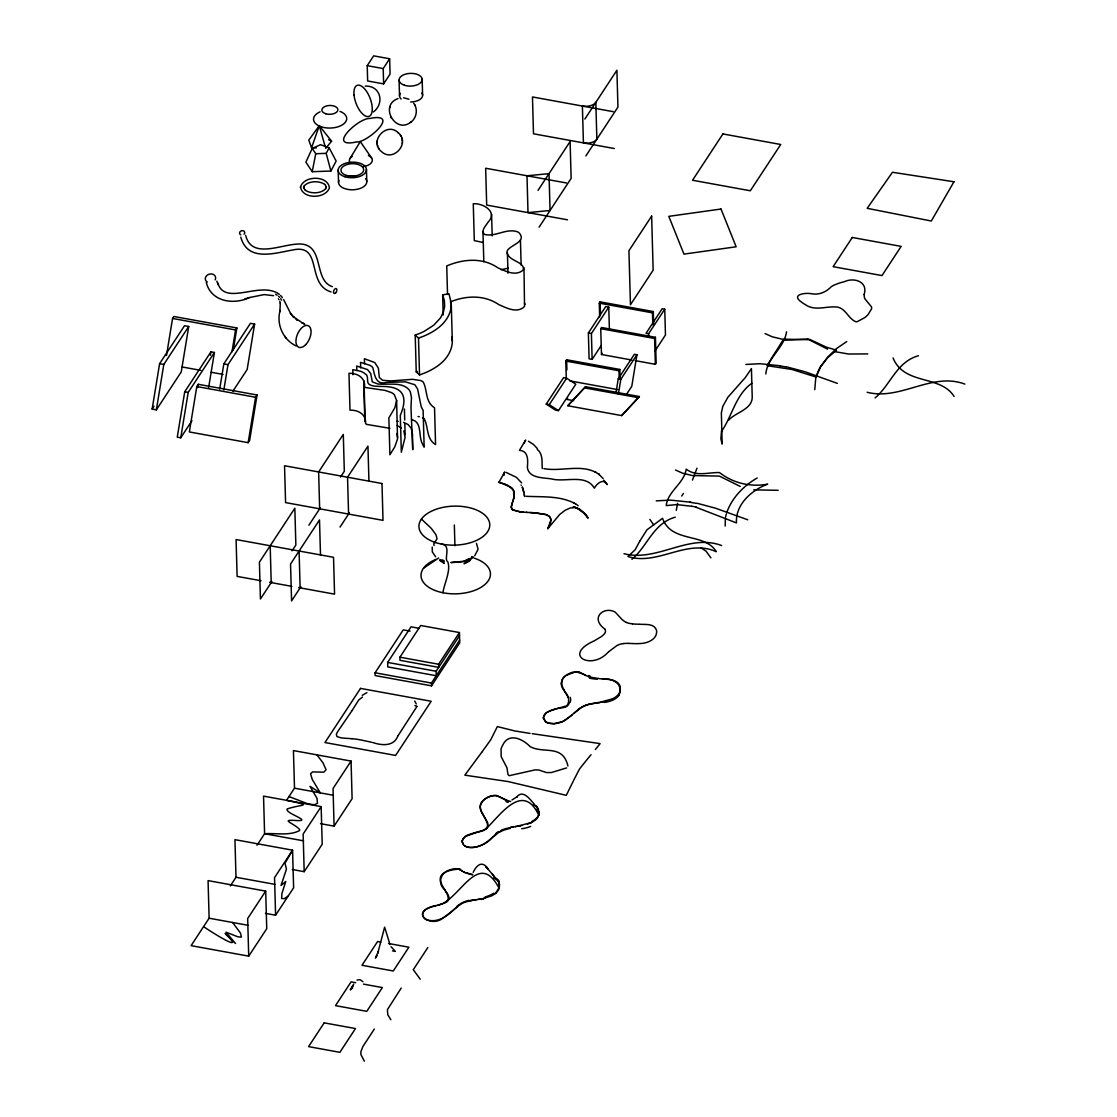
<?xml version="1.0" encoding="UTF-8"?>
<svg xmlns="http://www.w3.org/2000/svg" width="1117" height="1117" viewBox="0 0 1117 1117"><rect width="100%" height="100%" fill="white"/><g stroke="black" fill="none" stroke-linecap="round" stroke-linejoin="round"><path stroke-width="1.5" d="M398.308 132.825C386.65 121.055 368.149 141.705 381.805 151.87C393.589 162.482 410.819 142.529 397.959 132.532M370.984 118.22C400.696 112.747 366.767 143.144 356.379 141.971C325.647 148.743 358.655 117.397 370.076 118.472M451.254 303.349C451.701 312.69 446.325 321.305 439.288 327.044A63.627 35.032 -1.6 0 1 423.483 336.245L418.512 338.102L415.217 335.058A58.224 32.044 -1.6 0 0 424.041 331.414L433.689 325.256L440.461 317.94L443.281 312.509L444.65 306.463L444.384 300.655L442.639 294.832L449.006 293.883L451.254 303.349L452.301 340.992M296.075 345.949C283.523 339.889 276.499 325.159 279.822 311.573M676.26 510.399L677.628 503.348M765.829 373.972C767.197 357.733 784.218 347.973 786.536 331.819M497.484 880.182L499.355 883.742L499.271 887.959A14.353 7.149 -12.8 0 1 499.425 888.504M377.155 141.775L377.211 140.924M402.302 143.269L402.357 142.417M396.619 400.5L394.86 407.733L388.87 417.912L389.903 454.759L394.818 446.828L397.54 438.911L396.619 400.5L394.343 394.706A16.057 8.838 -1.6 0 0 391.341 392.528L384.807 390.35L365.72 387.571A5.39 2.974 -1.6 0 1 364.561 386.691C365.329 377.937 357.831 373.078 348.965 373.301L349.998 410.148C358.85 409.925 366.362 414.784 365.58 423.538A5.39 2.974 -1.6 0 0 366.753 424.418L389.917 428.314M300.445 187.377C303.335 175.369 327.895 174.978 329.417 187.838C325.564 199.105 302.093 199.426 300.515 186.721M725.366 518.134L725.184 526.037M483.186 242.515L474.292 240.602L473.273 203.755C483.172 203.057 498.14 211.839 488.129 222.115C486.188 225.411 480.38 230.73 484.429 234.402C494.957 237.209 505.275 228.706 515.984 231.359A8.587 4.719 -1.6 0 1 518.749 232.504C528.509 242.459 507.16 245.307 506.895 252.274C508.556 261.28 523.691 261.238 523.496 269.267A11.463 6.311 -1.6 0 1 522.1 270.9C514.602 276.206 505.163 270.914 497.861 267.829C482.628 257.217 463.136 258.962 446.73 265.944L447.526 294.427M523.985 267.591L524.529 306.114A11.463 6.311 -1.6 0 1 523.133 307.747C515.635 313.039 506.196 307.761 498.894 304.662C484.471 294.762 466.082 295.377 450.346 301.925M499.327 886.647L499.508 884.413M279.934 310.791L280.283 303.07M279.781 311.922L279.976 310.456M432.209 547.121L432.335 551.952L435.658 556.825M152.149 409.073L159.605 363.667L184.514 325.731L188.717 326.499L181.261 371.905L156.352 409.841L152.149 409.073L153.992 406.267M156.352 409.841L163.808 364.435L188.717 326.499M166.489 355.457L172.563 318.457L173.861 316.488L236.874 327.965L233.285 349.83M208.6 387.794L214.408 352.483L210.931 351.855L184.724 391.76L177.268 437.166L180.745 437.794L191.97 420.69M180.745 437.794L188.201 392.402L214.408 352.483M196.801 386.538L189.345 431.944L248.156 442.667L249.622 440.419L257.078 395.013L198.281 384.29L196.801 386.538L255.598 397.261L257.078 395.013M197.737 387.655L198.281 384.29M210.373 355.22L210.931 351.855M219.686 389.093L223.833 363.863L250.445 323.33L254.606 324.098L247.164 369.49L232.895 391.215M223.861 389.847L227.994 364.631L254.606 324.098M231.987 351.813L235.575 329.948L236.874 327.965M248.156 442.667L255.598 397.261M616.081 392.123L618.246 378.845L634.358 354.298L636.941 354.759L631.789 386.287L626.106 394.957M618.371 394.245L620.815 379.319L636.941 354.759M513.82 497.945L513.569 490.293L508.012 485.49M560.217 707.829C568.93 708.792 571.569 698.837 564.965 691.758M514.015 497.037L514.197 492.388L512.982 489.274A16.252 8.95 -1.6 0 0 511.279 487.487L501.854 483.186A60.765 33.454 -1.6 0 0 498.95 482.362L504.702 471.96L503.418 474.809A54.412 29.95 -1.6 0 1 504.284 475.074M312.215 171.711L315.748 153.727L312.229 148.379L320.495 144.707L329.124 147.779L336.147 161.057L330.897 171.041L312.215 171.711L305.904 162.147L312.229 148.379M721.582 430.157L720.884 438.897L722.154 444.091L721.359 412.885L722.839 406.267L727.935 397.191L745.332 377.532L751.434 368.596L752.202 396.27C752.998 409.408 735.684 412.117 728.438 420.327M725.645 516.836L726.19 514.253M513.946 497.428L513.052 500.667M696.966 468.232L692.442 480.073M398.029 98.603C378.984 105.124 395.236 134.403 410.777 122.214M442.918 592.736C444.343 583.06 450.961 570.982 447.861 561.949C443.212 559.184 452.106 545.236 441.313 544.021M513.722 498.364L512.843 501.324M511.74 504.689L511.335 506.825L512.117 503.446M539.036 815.201L539.19 811.961M511.74 504.647L512.549 502.161M499.243 887.554L495.362 893.53M531.161 822.601A15.652 8.056 -9.6 0 0 534.066 820.911C541.089 817.616 539.986 806.544 533.661 804.673M550.458 523.203L550.946 520.075M389.721 107.749L389.987 106.883M550.416 523.328L547.833 528.676L559.673 514.49L565.146 510.26L570.312 507.97L575.185 507.579L579.751 509.115L586.453 515.733A56.855 31.29 -1.6 0 1 587.961 517.925L586.02 514.993M513.01 500.807L512.619 501.966M726.622 512.982C731.761 497.973 743.601 485.797 757.172 477.978M512.144 503.39L512.424 502.552M316.265 147.975L311.573 147.765L319.28 125.69L331.581 141.175L325.661 148.393M472.7 556.727L469.587 560.776L464.058 563.708L468.177 561.614L470.648 558.919M375.424 958.163L378.44 951.209L377.783 953.15L384.625 927.152L390.015 944.563M573.691 780.266L579.611 768.817L588.603 757.605M573.3 781.09L566.291 795.332L508.123 781.565L464.826 775.156L481.65 752.411M524.348 442.918L525.632 440.07L519.461 450.36C528.704 450.849 527.936 460.846 527.364 467.437C528.788 478.411 543.267 477.587 551.533 478.914C564.909 482.628 586.02 473.51 594.342 488.199C596.506 483.661 603.948 477.685 607.187 484.596L603.766 480.142M376.485 956.236L376.834 955.552L375.898 957.381M352.679 987.986L350.347 989.774L353.712 984.133M352.483 986.493L352.944 985.613L352.316 986.8M330.897 171.041L326.192 153.35L329.124 147.779M304.131 186.036L303.698 187.963L305.178 190.141M325.787 188.522L326.22 186.595L324.754 184.431M547.833 528.676L550.932 519.95M352.12 710.482L358.725 699.968L362.508 697.05M351.883 710.887L338.339 730.63A56.646 31.192 -1.6 0 0 337.027 732.794A21.111 11.617 -1.6 0 0 336.385 734.414L336.985 736.564L340.797 737.779A40.086 22.061 -1.6 0 0 346.144 738.309L351.981 738.714M349.984 158.53L360.302 141.608L371.668 158.083M721.791 431.092C732.319 415.51 735.754 394.72 751.839 383.271M398.043 735.712L416.99 706.405M397.834 736.019C393.896 746.742 381.665 745.528 372.785 742.54M367.228 65.666L373.664 55.85L389.638 58.768L390.07 74.071L383.62 83.887L367.647 80.969L367.228 65.666L383.201 68.57L389.638 58.768M271.92 581.51L260.429 599.005L259.409 562.172L294.832 508.207L295.865 545.054L292.068 550.821M308.892 525.213L320.384 507.718M340.49 477.085L344.315 471.262L343.296 434.415L318.638 471.96L319.657 508.807M538.045 190.351L570.103 141.538L571.136 178.385L539.078 227.198M584.861 119.072L616.905 70.245L617.938 107.092L585.88 155.919M300.92 586.662L291.579 600.89L290.546 564.043L319.504 519.936L320.495 555.107M340.029 527.098L349.37 512.871M599.647 316.907L599.27 303.14L600.108 301.869L653.305 311.559L653.64 323.609M566.291 379.403L565.774 361.042L566.626 359.758L619.823 369.462L620.047 377.811M601.267 345.446L592.122 359.367L589.092 358.808L588.366 332.992L605.735 306.561L608.765 307.105L609.393 329.487M592.122 359.367L591.41 333.55L608.765 307.105M546.227 404.089L563.582 377.644L566.626 378.202L575.813 384.206L558.458 410.637L555.414 410.093L546.227 404.089L549.271 404.647L558.458 410.637M209.116 918.216L191.105 945.652L248.714 956.152L266.74 928.716L265.678 891.115L208.069 880.615L209.116 918.216L248.1 925.309M230.311 885.935L235.994 877.264L234.947 839.663L292.57 850.177L293.617 887.778L275.592 915.214L265.427 913.357M257.008 845.276L264.589 833.729L263.542 796.128L321.151 806.628L322.213 844.229L304.187 871.679L292.333 869.515M286.901 799.744L294.497 788.183L293.436 750.582L351.059 761.082L352.106 798.683L334.095 826.133L320.537 823.662M549.271 404.647L566.626 378.202M631.775 360.023L601.477 354.494L600.751 328.677L601.546 327.476L655.428 337.292L656.14 363.109L655.358 364.31L635.154 360.623M459.422 632.543L438.604 664.238L438.702 667.366L399.998 660.315L399.914 657.187L420.718 625.492L459.422 632.543L459.715 642.917L431.525 685.838L375.144 675.562L375.075 672.783L403.251 629.876L410.093 631.119M459.506 635.671L436.133 671.261L436.258 675.743L387.781 666.905L387.655 662.423L411.028 626.832L419.378 628.354M567.687 398.155L566.85 399.425L573.719 400.682M567.799 405.764L585.531 386.705L639.413 396.535L621.68 415.594L567.799 405.764L585.531 386.705M601.477 354.494L602.272 353.279M265.678 891.115L247.667 918.551L248.714 956.152M321.151 806.628L303.14 834.078L304.187 871.679M351.059 761.082L333.034 788.532L334.095 826.133M652.803 324.893L652.468 312.844L653.305 311.559M619.209 379.082L618.986 370.746L619.823 369.462M648.614 333.76L664.741 309.2L662.172 308.725L646.045 333.285L648.614 333.76L648.712 337.194M655.358 364.31L654.632 338.507L655.428 337.292M431.525 685.838L431.455 683.059L459.632 640.153M655.037 350.906L665.467 335.016L664.741 309.2M621.68 415.594L639.413 396.535M374.321 1029.036L362.871 1046.587L360.959 1051.502A30.438 16.755 -1.6 0 0 361.028 1054.783L364.365 1061.15M401.212 988.07L387.404 1009.67L387.781 1014.739L390.852 1019.751M427.825 947.565L413.29 969.696L420.229 979.204M488.213 869.166C482.726 860.285 476.777 864.516 473.189 872.349M498.447 890.137L497.33 891.492M681.719 496.004L683.436 493.477M410.721 122.242L410.442 122.451C416.683 118.416 418.261 109.047 413.653 103.197M775.952 351.283L782.835 340.336L794.452 339.805M775.631 351.715L767.002 365.664L791.855 369.434L815.759 376.946L819.948 367.479L827.962 356.826L836.34 348.699L846.742 341.565M304.187 185.953C308.32 180.996 318.904 180.368 324.6 184.305M325.731 188.605C321.612 193.562 311.029 194.19 305.318 190.253M351.338 988.754L350.515 989.578M373.413 111.937C384.848 103.42 380.688 85.437 365.287 86.107M481.846 752.174L490.768 739.733L497.358 726.581L514.811 730.951L530.03 733.408M595.347 749.521L600.122 743.629L532.237 733.674M591.061 754.715L589.05 757.089M497.079 891.785L496.395 892.553M496.297 892.651L494.566 894.145M474.725 555.777L478.076 549.243L476.484 543.379M438.646 558.025L423.455 568.274M492.038 837.666L501.547 830.336M565.551 720.004L574.306 712.995M492.765 837.024C486.579 845.094 470.439 850.609 464.518 845.681A9.299 5.124 -1.6 0 0 467.841 847.049C476.373 848.962 484.638 844.536 490.712 838.825M452.608 910.718L457.356 906.641M452.315 910.983L443.519 917.699M574.054 713.218L576.581 710.998M574.445 712.855L581.72 707.159L589.106 704.129M453.795 909.671C447.777 915.619 440.014 921.274 431.106 920.645M453.935 909.545L459.827 904.812M572.072 714.964L571.318 715.62M494.259 835.698L496.925 833.464M572.099 672.42C567.129 673.914 561.265 677.865 561.446 683.283M486.132 828.772C500.458 814.935 522.868 781.467 538.659 814.963M440.81 904.393C461.014 896.63 478.998 849.967 499.076 888.169M608.611 651.783L616.766 645.668A17.844 9.83 -1.6 0 1 617.464 645.305L618.246 644.928A12.385 6.814 -1.6 0 1 622.155 643.769L623.132 643.615M607.941 652.356C591.396 670.814 561.949 655.218 594.258 640.837M576.749 710.873L578.201 709.672M570.731 716.123L562.717 721.54L554.339 723.634M565.551 675.785C557.201 681.468 564.378 691.2 568.288 697.343M444.915 902.885C453.237 898.696 443.519 889.565 441.243 883.282M362.201 695.319L366.893 692.652M631.901 559.31C647.525 546.283 653.236 523.259 675.254 517.185M875.1 397.875C890.724 384.848 896.434 361.824 918.453 355.751M578.885 709.141L579.946 708.346M288.116 896.155L284.29 898.668L281.596 898.501L281.931 893.502L285.757 881.495L281.023 885.488L286.441 869.18L285.017 863.232L292.57 850.177L274.545 877.613L275.592 915.214M566.11 675.366L575.869 671.666L583.549 674.291M446.605 901.908L446.87 901.698A12.147 6.911 24.2 0 0 448.839 898.864M580.044 708.29L581.091 707.578M472.952 557.327L463.876 561.558L451.212 562.647M511.977 799.981L517.297 796.603L516.654 797.021C523.091 789.021 530.128 799.646 534.317 804.156M459.729 904.882L461.963 903.527A12.259 5.417 -17.3 0 1 465.384 902.047L473.008 900.19M581.189 707.508L582.753 706.586M357.035 980.084L359.981 979.623L362.983 981.717M468.47 559.058L464.044 561.139M565.467 720.06C559.98 723.593 551.421 725.17 545.85 721.917A9.299 5.124 -1.6 0 0 549.131 723.244L554.06 723.648M594.635 640.627L600.96 636.844A33.538 18.458 -1.6 0 0 602.356 635.81L603.613 634.721A14.563 8.014 -1.6 0 0 605.205 632.599M532.502 821.958L527.447 824.123M443.323 917.797C431.441 928.297 410.833 913.022 431.078 907.088M531.203 822.629L516.934 826.343M444.664 903.011L437.78 905.245M612.521 698.837L600.011 702.286M565.16 706.223L550.96 710.412L546.018 712.911L543.267 717.533L545.668 721.805L543.295 718.161L544.384 714.559L547.553 711.892L553.823 709.518M566.654 767.91L551.351 772.545L546.353 772.559L539.064 770.046L535.043 769.892L509.226 775.687L507.998 774.639L506.978 767.84L501.156 756.6L501.058 748.99A47.165 25.956 -1.6 0 1 502.762 745.067C508.877 732.138 522.854 739.063 530.17 746.645C543.923 754.059 562.689 743.852 567.925 765.955M415.217 335.058L416.236 371.891L419.531 374.949L424.516 373.078A63.627 35.032 -1.6 0 0 440.321 363.877C448.224 357.552 453.851 347.359 451.938 337.027M586.243 705.022L599.382 702.37M431.274 907.032L435.616 905.817M572.225 672.378L578.871 671.973M473.915 832.933L467.395 835.111L463.094 838.35L462.005 841.953L463.737 845.108L462.019 840.906L464.951 836.549L484.22 829.833L487.557 827.013L487.71 822.684L482.795 814.084M206.324 282.573C211.099 301.911 233.844 305.095 249.552 297.527M463.471 561.32L451.128 562.451M440.615 904.449L436.789 905.51M244.944 298.881L247.974 298.002M249.468 297.555L264.143 294.595L273.553 295.67M554.018 709.463L555.596 709.03M474.111 832.877L477.196 832.095M436.747 905.524C430.799 905.817 417.172 911.877 424.809 918.816A9.299 5.124 -1.6 0 0 428.258 920.254L430.827 920.631M557.006 708.653L559.017 708.136M485.323 898.054L480.45 899.059M477.615 831.997C503.097 828.158 470.452 811.068 483.493 800.219C486.984 797.203 491.606 795.206 496.269 795.597M501.142 269.7L508.249 268.15M589.357 704.059L597.148 702.705M483.493 898.473L491.662 895.848A15.652 8.056 -9.6 0 0 494.482 894.117M603.306 701.699L602.384 701.881M521.625 825.575L519.922 825.882M510.678 827.32L518.093 826.175M470.955 900.539L474.139 900.009M602.119 701.923L601.072 702.118M481.12 898.948L477.978 899.45M480.324 899.087L478.621 899.353M519.782 825.91L518.874 826.049M513.206 826.887L504.954 828.828A12.259 5.417 -17.3 0 0 501.575 830.35M473.622 900.093L477.839 899.478M745.835 364.449L760.077 363.709L780.197 365.762M656.251 500.863L670.507 500.123L690.627 502.175M598.447 702.523L597.665 702.635M515.132 826.608L516.166 826.454M475.521 899.813L476.289 899.702M795.486 339.68L807.535 339.065M867.769 353.907L848.585 354.019L834.622 351.618M778.2 490.321L753.835 489.86M315.748 153.727L326.192 153.35M639.762 624.263C645.375 624.668 654.087 623.286 656.419 630.03A23.974 13.195 -1.6 0 1 656.614 632.543C656.084 639.692 647.134 643.378 640.432 643.504A24.197 13.32 -1.6 0 1 638.016 643.643L635.992 643.671A35.046 19.296 -1.6 0 1 635.182 643.643L632.501 643.546M639.231 624.249L635.489 624.11A36.498 20.092 -1.6 0 1 634.414 624.054L632.571 623.886M628.731 643.392L632.236 643.532M526.163 496.297C542.876 497.135 560.971 495.487 576.051 504.144L575.423 503.711M526.163 512.354L527.112 512.396M529.933 512.535L530.868 512.591M531.343 512.619L532.753 512.689M523.119 512.172L534.163 512.773M533.214 512.717L546.199 514.546L549.424 516.445L550.849 519.168L549.927 517.031L546.827 514.797L536.495 512.94M534.624 512.801L536.034 512.898M523.664 512.214L521.485 512.061M522.882 512.158L520.089 511.935M403.6 97.765L408.962 99.231M521.248 512.033L512.41 509.785L519.963 511.921M602.51 678.815L604.143 678.954M598.391 678.466C604.562 679.806 617.366 677.768 620.158 686.494M604.423 678.982C614.769 678.103 627.489 688.379 615.439 697.148A15.652 8.056 -9.6 0 1 612.451 698.795M598.112 678.438L589.245 677.014L579.36 672.113M397.052 421.193L398.155 421.318M496.716 795.597C487.989 794.424 475.577 803.221 481.958 812.59M496.367 795.597L502.482 798.222M472.491 874.918L465.621 872.922M867.197 392.276C900.525 400.808 931.773 371.724 964.851 384.094M623.984 553.711C657.313 562.242 688.575 533.158 721.638 545.529M543.909 468.623C562.046 472.1 583.339 462.759 599.41 474.655L598.586 474.013L603.152 478.537M418.037 416.501L419.322 416.739M691.311 506.224L676.511 504.577L666.249 505.624C667.673 491.215 684.093 483.563 686.229 469.112C696.198 477.015 708.415 472.198 719.502 472.575C733.101 483.2 750.554 487.291 767.686 484.15C751.741 489.902 735.209 504.619 736.48 522.91L695.877 507.188M613.261 111.672L532.474 96.956L533.493 133.789L614.294 148.519M566.459 182.965L485.658 168.234L486.691 205.081L567.492 219.812M599.27 303.14L652.468 312.844M600.751 328.677L654.632 338.507M588.366 332.992L591.41 333.55M565.774 361.042L618.986 370.746M618.246 378.845L620.815 379.319M569.754 380.869L617.799 389.624M584.736 387.92L638.617 397.736M172.563 318.457L235.575 329.948M223.833 363.863L227.994 364.631M182.141 366.962L200.878 370.383M211.085 372.24L223.009 374.418M159.605 363.667L163.808 364.435M184.724 391.76L188.201 392.402M261.057 580.742L237.111 576.386L236.092 539.539L333.536 557.299L334.555 594.146L298.658 587.598M269.602 582.306L291.83 586.355M399.914 657.187L438.604 664.238M387.655 662.423L436.133 671.261M375.075 672.783L431.455 683.059M294.497 788.183L333.466 795.29M303.573 840.836L264.589 833.729C275.983 832.905 289.149 836.088 299.565 830.559L299.705 829.568C293.059 822.489 278.398 819.264 298.155 820.632C310.666 820.674 287.264 813.916 287.041 809.643L287.153 808.973C301.492 803.975 314.938 806.251 286.999 800.4M235.994 877.264L274.977 884.371M380.729 942.078L377.602 941.505L361.992 965.27L393.282 970.98L408.878 947.216L388.548 943.502M392.514 950.874L395.32 951.405L391.09 946.713M355.667 982.695L351.101 981.871L335.491 1005.635L366.781 1011.332L382.377 987.568L363.486 984.119M786.759 366.879L805.189 371.807L837.331 383.368M697.19 503.292L715.62 508.221L747.762 519.796M509.464 801.21L510.595 801.461M590.809 677.461L589.985 677.251M414.924 705.595L416.836 706.209M497.386 795.765L505.289 799.842M371.682 742.288L362.034 740.194A59.019 32.491 -1.6 0 0 351.995 738.672M508.835 801.071L502.692 798.348M498.531 482.251L505.052 484.247M411.503 419.615C422.533 421.891 418.191 435.853 422.212 443.351A70.874 39.011 -1.6 0 0 424.153 447.163L423.12 410.316A70.874 39.011 -1.6 0 1 421.179 406.504L417.59 388.967L414.84 384.737L405.415 381.86L389.665 382.265A73.094 40.24 -1.6 0 1 386.398 382.419C375.619 385.421 374.67 374.823 372.813 367.605A14.982 8.252 -1.6 0 0 369.964 365.329L360.54 362.369L360.693 367.884M403.572 422.38L408.054 424.502L410.735 427.616A34.655 19.087 -1.6 0 1 411.461 429.137L412.494 434.248L412.732 449.69L410.986 407.635L411.461 397.401L410.428 392.29A32.016 17.621 -1.6 0 0 409.269 390.028C403.446 382.936 392.975 384.29 384.751 384.15A33.999 18.71 -1.6 0 1 377.839 383.983L372.282 381.846L370.718 373.539L367.563 369.601L356.686 366.013L356.798 370.16M443.994 563.122L439.861 559.575L444.175 561.348M442.206 560.678L443.309 561.069M506.141 472.421L516.445 477.364L521.625 482.865M573.216 506.573L574.738 507.174A34.836 19.171 -1.6 0 1 579.821 509.785L584.484 513.499M505.247 484.317L507.844 485.406M740.222 486.426L719.39 476.107L692.358 475.549L682.682 473.231L675.492 469.992M397.163 425.563L401.422 427.993M533.395 804.561L536.481 806.502L538.478 809.49M493.686 877.822L497.917 880.713M626.4 622.434L625.743 622.127A16.28 8.964 -1.6 0 1 624.166 621.192L622.406 619.823A35.828 19.715 -1.6 0 1 621.722 619.195L615.425 612.339A17.704 9.746 -1.6 0 0 615.048 612.046C603.766 605.847 589.594 618.106 604.869 629.066M288.996 796.561L307.915 803.863L314.533 804.757L317.465 803.305L317.019 798.362L309.995 786.34L320.314 792.902L312.285 779.484L310.568 773.83L312.523 771.903L323.93 772.154L326.052 769.711L323.008 762.855L316.907 754.855M443.868 560.65L442.569 560.036M444.189 563.261L440.014 560.678M827.585 349.16L808.959 339.694L781.942 339.135L772.252 336.803L765.075 333.578M304.829 324.153L301.981 322.785L304.061 323.804M328.607 139.723L331.581 141.175M528.453 441.229L533.535 444.496L537.221 448.434M473.608 557.774L471.639 556.769L472.924 557.439M302.693 323.134L292.849 316.306L294.176 317.619L293.673 317.116M585.866 675.617L583.884 674.486M574.724 503.306L573.272 502.538M700.904 547.749L706.112 551.226L710.915 557.9M594.705 471.597L595.947 472.268M331.065 291.928C306.826 284.653 321.878 246.354 295.991 249.412C277.253 252.219 248.128 263.375 240.797 237.181M460.707 870.115L459.562 869.543L462.103 870.939M275.592 294.329L277.086 295.181M332.321 286.65C312.048 279.906 326.318 240.937 295.893 244.176C278.147 245.67 251.269 258.404 245.67 235.338M461.112 870.338L462.508 871.19M463.262 871.637L465.091 872.67L463.038 871.511M203.615 926.593C207.329 929.442 248.407 955.803 225.62 934.021M295.81 318.973L297.457 320.174L296.815 319.699M576.819 504.647L578.187 505.722M279.306 294.343C261.113 280.59 226.709 305.723 218.29 284.556M421.43 519.084L431.26 528.341L435.951 534.694L437.04 538.799L433.759 543.839L434.052 545.543M225.089 933.519L235.519 943.502L225.983 932.164L238.075 936.884L241.426 937.051L240.42 932.974L232.587 922.488M278.44 296.187L279.641 297.345M584.61 513.625L585.936 515.105M280.535 295.433L282.35 297.583M537.263 449.397C543.197 454.13 541.731 461.963 542.29 468.54M486.356 867.113L494.468 876.845M293.324 316.781L290.42 313.263L292.151 315.525M278.37 298.881L279.013 299.705M495.068 877.557L492.374 874.192M284.584 336.133L286.273 338.256M414.714 701.043L416.25 703.919M893.055 357.971C904.281 385.588 940.319 374.516 954.113 396.465M649.857 519.405L653.766 525.032M587.961 517.925L583.758 512.801L578.48 508.975A34.376 18.919 -1.6 0 0 574.487 507.062M290.741 313.695L283.634 299.579M524.487 302.93L525.018 304.424M444.72 889.788L446.744 893.097M444.594 889.579C436.733 882.905 441.271 872.084 449.858 869.892C452.05 869.068 454.396 868.481 456.741 868.733C471.151 869.682 433.913 866.666 441.173 883.058M564.839 691.563L564.113 690.32M280.688 298.658L281.568 300.124M400.389 135.325L400.808 136.037M378.705 148.156L379.124 148.868M563.987 690.111L563.191 688.658M482.67 813.874L482.069 812.799M414.63 104.691L415.035 105.501M390.545 117.062L390.95 117.857M403.879 430.827L405.038 437.501L401.324 452.217L400.291 415.384C408.822 395.278 402.008 386.314 382.098 386.468C377.951 386.203 373.525 386.664 369.685 384.709C365.441 382.419 369.811 375.912 364.854 373.637A16.392 9.034 -1.6 0 0 360.637 371.277L352.818 369.657L352.958 374.726M522.225 486.984L523.245 489.693M217.466 282.769L218.443 284.919L216.852 281.163M498.713 881.941L499.229 883.17M396.772 433.494L397.638 437.347M522.407 487.389L523.873 492.597M311.573 147.765L308.781 140.156L319.28 125.69L325.215 146.774M524.655 496.465L523.328 489.972M401.687 138.047L401.938 138.857M377.574 145.336L377.825 146.145M279.836 301.311L280.311 303.252M524.264 494.859L524.543 496.116M402.218 140.197L402.315 141.049M377.197 143.144L377.295 143.995M814.754 389.624L815.773 377.839L820.632 366.725L827.18 358.18L836.465 350.166L826.231 347.108L810.23 339.624A21.754 19.226 -59.7 0 0 807.549 338.996M600.108 301.869L600.388 312.188M566.626 359.758L566.905 369.783M520.438 239.987L521.15 265.106M507.425 253.126L507.998 273.232M491.578 214.087L492.192 235.869M482.963 231.596L483.815 261.741M454.34 524.976L454.926 545.794M442.639 294.832L443.198 314.938M422.17 79.293L422.617 95.154M418.512 338.102L419.531 374.949M399.076 80.173L399.523 96.034M404.41 408.99L404.731 420.048M404.829 423.734L405.136 434.778M383.201 68.57L383.62 83.887M366.432 169.295L366.781 181.331M368.945 481.315L367.954 446.144L347.541 477.238L348.574 514.071M364.547 363.737L364.407 358.725L374.753 362.536L378.37 368.121L379.347 377.532L382.698 380.311L390.95 380.925L412.578 379.319L420.537 380.52A10.095 5.557 -1.6 0 1 423.134 381.93C427.657 389.945 424.893 401.869 434.541 407.775L435.574 444.622C425.912 438.716 428.677 426.778 424.167 418.777A10.095 5.557 -1.6 0 0 422.533 417.772M364.002 381.023L365.022 417.87M363.807 384.639L364.84 421.486M338.186 170.063L338.535 182.657M299.091 551.03L300.124 587.877M270.188 545.752L271.208 582.599M207.301 282.07A5.236 4.328 -15.7 0 1 206.17 276.262A5.236 4.328 -15.7 0 1 213.04 274.321A5.236 4.328 -15.7 0 1 215.12 279.864M240.783 234.849A2.625 2.164 -15.7 0 1 240.057 231.764A2.625 2.164 -15.7 0 1 243.813 231.037A2.625 2.164 -15.7 0 1 244.023 234.221M365.636 178.664A14.144 7.777 -1.6 0 1 353.866 189.736A14.144 7.777 -1.6 0 1 338.912 180.451M348.155 176.346A11.365 6.255 -1.6 0 1 356.086 175.969M340.001 111.365A16.601 9.145 -1.6 0 1 342.472 124.783A16.601 9.145 -1.6 0 1 317.912 125.341A16.601 9.145 -1.6 0 1 320.104 111.812M368.401 155.514A11.519 6.339 -1.6 0 1 371.975 161.797A11.519 6.339 -1.6 0 1 363.248 166.587M349.789 162.426A11.519 6.339 -1.6 0 1 352.162 156.436M421.751 92.962A11.561 6.367 -1.6 0 1 410.637 101.954M401.129 99.022A11.561 6.367 -1.6 0 1 400.403 93.353M417.395 371.5A58.224 32.044 -1.6 0 1 416.236 371.891M493.77 893.181A16.406 7.121 -15.3 0 1 485.001 897.007M483.605 898.99A23.75 8.643 -12 0 1 481.078 899.478M468.777 900.833A24.895 12.957 -17.7 0 1 470.983 900.358M459.213 904.616A14.284 6.995 -17.3 0 1 468.637 900.414M456.644 906.571A28.4 11.952 -18.2 0 1 459.017 904.728M447.023 893.055A19.547 11.03 28.1 0 1 449.188 898.92M472.686 874.457A15.722 3.756 5 0 1 466.752 872.81M494.761 877.613A11.212 7.065 6.1 0 1 498.168 879.945M498.796 880.601A15.317 8.88 5.3 0 1 499.313 881.955M498.643 883.31A14.423 8.21 -0.7 0 1 499.299 884.455M498.88 888.839A8.601 3.896 -24.7 0 1 498.182 890.054M474.599 558.277A34.725 19.115 -1.6 0 1 482.167 586.593A34.725 19.115 -1.6 0 1 429.961 588.031A34.725 19.115 -1.6 0 1 436.021 559.352M521.081 485.015A33.594 18.5 -1.6 0 1 521.262 485.267M538.687 815.228A16.364 8.056 -16.2 0 1 531.818 821.526M530.631 826.385A16.895 8.768 -7.9 0 1 521.709 828.716M499.899 831.914A15.387 5.92 -15.7 0 1 510.371 828.381M496.004 833.45A27.38 10.304 -20.6 0 1 498.364 831.593M506.713 800.386A23.345 7.959 -5 0 1 505.387 799.814M507.495 801.503A15.08 5.068 -4.6 0 1 505.526 800.694M508.389 802.229A16.546 3.686 2.5 0 1 506.448 801.783M536.425 809.267A28.204 13.167 23.7 0 1 537.64 811.598M619.167 695.193A17.272 9.439 -7 0 1 604.185 702.425M619.404 686.564A24.672 14.06 4.8 0 1 618.692 695.263M599.913 702.663A34.739 11.142 -12.1 0 1 598.824 702.816M578.075 709.658A36.512 14.507 -19.2 0 1 578.76 709.127M569.405 702.747A17.746 11.114 36.6 0 1 565.774 706.907M570.131 697.259A15.317 8.796 17.6 0 1 569.991 702.398M562.856 688.756A21.446 16.099 10.3 0 1 561.097 683.283M590.041 676.05A27.813 5.906 8.5 0 1 588.743 675.548M590.39 677.042A16.28 5.124 -0.5 0 1 588.701 676.525M597.274 679.206A16.127 3.965 2 0 1 589.497 678.145M582.865 706.544A12.259 5.417 -17.3 0 1 586.257 705.05M632.459 623.831A14.744 8.126 -1.6 0 1 626.4 622.49M604.8 629.08A13.446 7.4 -1.6 0 1 605.414 632.082M623.118 643.574A21.069 11.603 -1.6 0 1 628.731 643.42M691.73 506.183A30.005 4.035 5.2 0 1 696.31 507.174M689.915 502.273A50.433 6.144 5.1 0 1 696.366 503.362M779.484 365.859A50.433 6.144 5.1 0 1 785.935 366.935M511.321 507.09L511.321 507.16A14.675 8.084 -1.6 0 0 511.377 507.872A11.254 6.199 -1.6 0 0 511.502 508.389L512.354 509.729L511.321 506.964M864.097 294.525L864.474 297.89A15.052 8.28 -1.6 0 0 865.144 299.133L871.469 306.812A15.456 8.503 -1.6 0 1 871.539 308.92L868.118 314.533A49.581 27.283 -1.6 0 1 864.851 317.563L857.214 321.696A2.834 1.564 -1.6 0 1 855.454 321.598C848.487 318.485 845.96 309.339 838.183 307.217C827.32 305.43 815.396 311.713 805.343 304.648A38.816 21.377 -1.6 0 1 801.322 301.981C790.431 294.385 805.929 292.347 812.087 293.841C819.515 295.042 826.203 291.942 831.257 286.72A23.499 12.943 -1.6 0 1 834.692 284.849L839.216 283.118A40.449 22.27 -1.6 0 1 844.396 281.693C854.337 277.03 868.356 281.889 864.097 294.525M303.698 187.056L303.698 187.963L303.698 187.056M326.276 186.944L326.262 186.86M639.692 541.312L635.168 549.759L627.949 556.517C657.843 566.082 686.801 538.254 716.276 551.714C704.771 532.237 671.485 543.42 662.549 518.302L646.952 529.821L639.692 541.312M953.96 181.764L931.313 221.026L867.197 208.307L892.469 172.269L953.96 181.764M651.644 216.112L628.927 250.697L630.449 304.759L653.152 270.174L651.644 216.112M722.922 133.942L692.526 180.242L750.331 190.77L780.727 144.484L722.922 133.942M360.512 688.393L324.949 742.54L395.613 755.427L431.176 701.267L360.512 688.393M324.181 1022.851L308.585 1046.615L339.861 1052.326L355.471 1028.562L324.181 1022.851M852.285 237.474L833.114 266.67L881.983 275.578L901.154 246.382L852.285 237.474M721.01 209.033L668.818 216.349L683.953 254.118L736.159 246.787L721.01 209.033M549.019 173.652L526.987 175.774L528.006 212.621L550.053 210.485L549.019 173.652M381.986 483.507L284.542 465.747L285.575 502.594L383.019 520.354L381.986 483.507M486.817 867.63L485.951 866.694L487.961 868.9L486.817 867.63M596.855 139.206L595.836 102.359A10.472 5.767 -1.6 0 1 582.39 106.045L583.423 142.892A10.472 5.767 -1.6 0 0 596.855 139.206M305.723 344.636A11.784 6.423 -66.2 0 0 308.641 325.885A11.784 6.423 -66.2 0 0 296.131 338.884A11.784 6.423 -66.2 0 0 305.723 344.636M335.686 292.822A2.625 1.424 -66.2 0 0 336.329 288.647A2.625 1.424 -66.2 0 0 333.55 291.537A2.625 1.424 -66.2 0 0 335.686 292.822M344.999 176.765A14.144 7.777 -1.6 0 0 366.46 169.854A14.144 7.777 -1.6 0 0 345.516 163.264A14.144 7.777 -1.6 0 0 344.999 176.765M346.438 175.425A11.365 6.255 -1.6 0 0 363.681 169.868A11.365 6.255 -1.6 0 0 346.856 164.576A11.365 6.255 -1.6 0 0 346.438 175.425M325.899 113.808A8.028 4.426 -1.6 0 0 337.906 109.717A8.028 4.426 -1.6 0 0 325.815 106.157A8.028 4.426 -1.6 0 0 325.899 113.808M354.047 95.127A16.615 7.47 69 0 0 368.889 116.447A16.615 7.47 69 0 0 366.348 91.063A16.615 7.47 69 0 0 354.047 95.127M404.48 85.241A11.561 6.367 -1.6 0 0 422.17 79.754A11.561 6.367 -1.6 0 0 405.234 74.211A11.561 6.367 -1.6 0 0 404.48 85.241M435.742 542.597A35.437 19.506 -1.6 0 0 489.763 525.521A35.437 19.506 -1.6 0 0 437.571 508.78A35.437 19.506 -1.6 0 0 435.742 542.597"/></g></svg>
